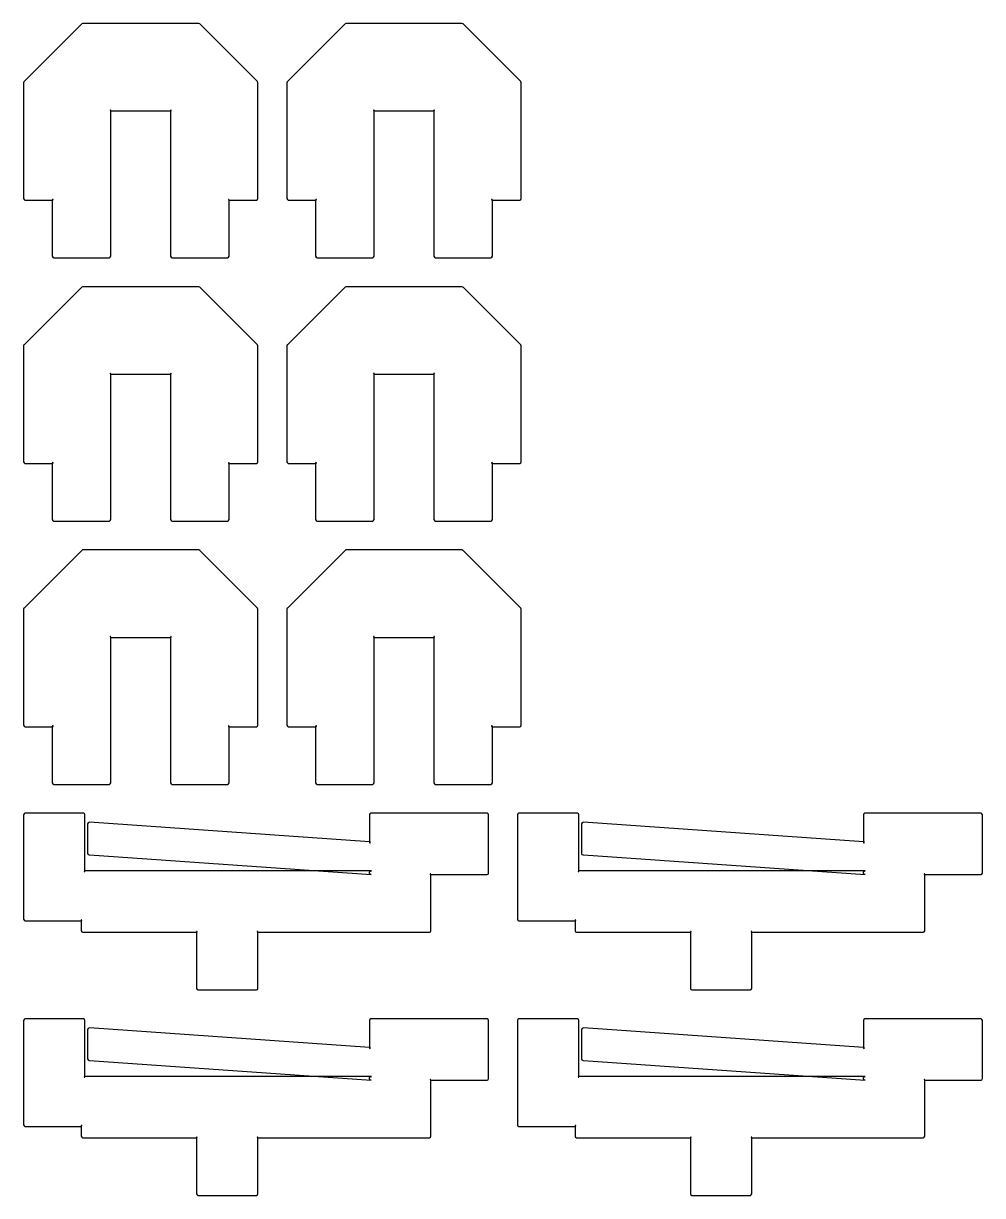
# Model space of a CAD drawing. Header units: millimetres. Extents: x -246 to 1649, y -181 to 287.
# Drawn here: x 1599 to 1648.9, y 21.7 to 82.7 of the extents above; entities that cross this region are included whole.
import ezdxf

# ---------------------------------------------------------------- set-up
doc = ezdxf.new("R2010")
doc.units = ezdxf.units.MM
doc.header["$MEASUREMENT"] = 0
doc.layers.add('mlk v1_0', color=7, linetype='Continuous')

msp = doc.modelspace()

# ---------------------------------------------------------------- linework, layer by layer
at = {"layer": 'mlk v1_0'}
for p, q in [((1602.03, 82.6714), (1599.03, 79.6713)), ((1602.08, 82.7003), (1602.03, 82.6766)), ((1602.03, 82.6766), (1602.03, 82.6714)), ((1602.1, 82.7003), (1602.08, 82.7003)), ((1608.1, 82.7003), (1602.1, 82.7003)), ((1608.12, 82.7003), (1608.1, 82.7003)), ((1608.17, 82.6766), (1608.12, 82.7003)), ((1608.17, 82.6714), (1608.17, 82.6766)), ((1611.17, 79.6713), (1608.17, 82.6714)), ((1615.73, 82.6714), (1612.73, 79.6713)), ((1615.78, 82.7003), (1615.73, 82.6766)), ((1615.73, 82.6766), (1615.73, 82.6714)), ((1615.8, 82.7003), (1615.78, 82.7003)), ((1621.8, 82.7003), (1615.8, 82.7003)), ((1621.81, 82.7003), (1621.8, 82.7003)), ((1621.86, 82.6766), (1621.81, 82.7003)), ((1621.87, 82.6714), (1621.86, 82.6766)), ((1624.87, 79.6713), (1621.87, 82.6714)), ((1599.02, 79.6671), (1599, 79.6177)), ((1599, 79.6177), (1599, 79.5997)), ((1599, 79.5997), (1599, 73.5997)), ((1599.03, 79.6713), (1599.02, 79.6671)), ((1611.17, 79.6671), (1611.17, 79.6713)), ((1611.2, 79.6177), (1611.17, 79.6671)), ((1611.2, 79.5997), (1611.2, 79.6177)), ((1611.2, 73.5997), (1611.2, 79.5997)), ((1612.72, 79.6671), (1612.7, 79.6177)), ((1612.7, 79.6177), (1612.7, 79.5997)), ((1612.7, 79.5997), (1612.7, 73.5997)), ((1612.73, 79.6713), (1612.72, 79.6671)), ((1624.88, 79.6671), (1624.87, 79.6713)), ((1624.9, 79.6177), (1624.88, 79.6671)), ((1624.9, 79.5997), (1624.9, 79.6177)), ((1624.9, 73.5997), (1624.9, 79.5997)), ((1603.53, 78.1925), (1603.51, 78.1886)), ((1603.51, 78.1886), (1603.51, 78.165)), ((1603.51, 78.165), (1603.54, 78.1498)), ((1603.55, 78.1611), (1603.53, 78.1925)), ((1603.54, 78.1498), (1603.55, 78.1498)), ((1603.55, 78.1498), (1603.55, 78.1611)), ((1603.55, 78.1498), (1606.65, 78.1498)), ((1603.55, 70.5997), (1603.55, 78.1498)), ((1606.66, 78.1925), (1606.65, 78.1611)), ((1606.65, 78.1611), (1606.65, 78.1498)), ((1606.65, 78.1498), (1606.65, 70.5997)), ((1606.65, 78.1498), (1606.66, 78.1498)), ((1606.69, 78.1886), (1606.66, 78.1925)), ((1606.66, 78.1498), (1606.69, 78.165)), ((1606.69, 78.165), (1606.69, 78.1886)), ((1617.24, 78.1925), (1617.21, 78.1886)), ((1617.21, 78.1886), (1617.21, 78.165)), ((1617.21, 78.165), (1617.24, 78.1498)), ((1617.25, 78.1611), (1617.24, 78.1925)), ((1617.24, 78.1498), (1617.25, 78.1498)), ((1617.25, 78.1498), (1617.25, 78.1611)), ((1617.25, 78.1498), (1620.35, 78.1498)), ((1617.25, 70.5997), (1617.25, 78.1498)), ((1620.36, 78.1925), (1620.35, 78.1611)), ((1620.35, 78.1611), (1620.35, 78.1498)), ((1620.35, 78.1498), (1620.35, 70.5997)), ((1620.35, 78.1498), (1620.36, 78.1498)), ((1620.39, 78.1886), (1620.36, 78.1925)), ((1620.36, 78.1498), (1620.39, 78.165)), ((1620.39, 78.165), (1620.39, 78.1886)), ((1599, 73.5997), (1599, 73.5831)), ((1599, 73.5831), (1599.03, 73.5295)), ((1599.03, 73.5295), (1599.08, 73.5005)), ((1599.08, 73.5005), (1599.1, 73.5005)), ((1599.1, 73.5005), (1600.5, 73.5005)), ((1600.51, 73.5432), (1600.5, 73.5115)), ((1600.5, 73.5115), (1600.5, 73.5005)), ((1600.5, 73.5005), (1600.51, 73.5005)), ((1600.5, 73.5005), (1600.5, 70.5997)), ((1600.54, 73.5376), (1600.51, 73.5432)), ((1600.51, 73.5005), (1600.54, 73.5157)), ((1600.54, 73.5157), (1600.54, 73.5376)), ((1609.69, 73.5432), (1609.66, 73.5376)), ((1609.66, 73.5376), (1609.66, 73.5157)), ((1609.66, 73.5157), (1609.69, 73.5005)), ((1609.7, 73.5115), (1609.69, 73.5432)), ((1609.69, 73.5005), (1609.7, 73.5005)), ((1609.7, 73.5005), (1609.7, 73.5115)), ((1609.7, 70.5997), (1609.7, 73.5005)), ((1609.7, 73.5005), (1611.1, 73.5005)), ((1611.1, 73.5005), (1611.12, 73.5005)), ((1611.12, 73.5005), (1611.17, 73.5295)), ((1611.17, 73.5295), (1611.2, 73.5831)), ((1611.2, 73.5831), (1611.2, 73.5997)), ((1612.7, 73.5997), (1612.7, 73.5831)), ((1612.7, 73.5831), (1612.73, 73.5295)), ((1612.73, 73.5295), (1612.78, 73.5005)), ((1612.78, 73.5005), (1612.8, 73.5005)), ((1612.8, 73.5005), (1614.2, 73.5005)), ((1614.21, 73.5432), (1614.2, 73.5115)), ((1614.2, 73.5115), (1614.2, 73.5005)), ((1614.2, 73.5005), (1614.2, 70.5997)), ((1614.2, 73.5005), (1614.21, 73.5005)), ((1614.24, 73.5376), (1614.21, 73.5432)), ((1614.21, 73.5005), (1614.24, 73.5157)), ((1614.24, 73.5157), (1614.24, 73.5376)), ((1623.38, 73.5432), (1623.36, 73.5376)), ((1623.36, 73.5376), (1623.36, 73.5157)), ((1623.36, 73.5157), (1623.39, 73.5005)), ((1623.4, 73.5115), (1623.38, 73.5432)), ((1623.39, 73.5005), (1623.4, 73.5005)), ((1623.4, 73.5005), (1623.4, 73.5115)), ((1623.4, 73.5005), (1624.8, 73.5005)), ((1623.4, 70.5997), (1623.4, 73.5005)), ((1624.8, 73.5005), (1624.82, 73.5005)), ((1624.82, 73.5005), (1624.87, 73.5295)), ((1624.87, 73.5295), (1624.9, 73.5831)), ((1624.9, 73.5831), (1624.9, 73.5997)), ((1600.5, 70.5997), (1600.5, 70.5831)), ((1600.5, 70.5831), (1600.53, 70.5294)), ((1600.53, 70.5294), (1600.58, 70.5005)), ((1600.58, 70.5005), (1600.6, 70.5005)), ((1600.6, 70.5005), (1603.45, 70.5005)), ((1603.45, 70.5005), (1603.47, 70.5005)), ((1603.47, 70.5005), (1603.52, 70.5294)), ((1603.52, 70.5294), (1603.55, 70.5831)), ((1603.55, 70.5831), (1603.55, 70.5997)), ((1606.65, 70.5997), (1606.65, 70.5831)), ((1606.65, 70.5831), (1606.68, 70.5294)), ((1606.68, 70.5294), (1606.73, 70.5005)), ((1606.73, 70.5005), (1606.75, 70.5005)), ((1606.75, 70.5005), (1609.6, 70.5005)), ((1609.6, 70.5005), (1609.62, 70.5005)), ((1609.62, 70.5005), (1609.67, 70.5294)), ((1609.67, 70.5294), (1609.7, 70.5831)), ((1609.7, 70.5831), (1609.7, 70.5997)), ((1614.2, 70.5997), (1614.2, 70.5831)), ((1614.2, 70.5831), (1614.23, 70.5294)), ((1614.23, 70.5294), (1614.28, 70.5005)), ((1614.28, 70.5005), (1614.3, 70.5005)), ((1614.3, 70.5005), (1617.15, 70.5005)), ((1617.15, 70.5005), (1617.17, 70.5005)), ((1617.17, 70.5005), (1617.22, 70.5294)), ((1617.22, 70.5294), (1617.25, 70.5831)), ((1617.25, 70.5831), (1617.25, 70.5997)), ((1620.35, 70.5997), (1620.35, 70.5831)), ((1620.35, 70.5831), (1620.38, 70.5294)), ((1620.38, 70.5294), (1620.43, 70.5005)), ((1620.43, 70.5005), (1620.45, 70.5005)), ((1620.45, 70.5005), (1623.3, 70.5005)), ((1623.3, 70.5005), (1623.32, 70.5005)), ((1623.32, 70.5005), (1623.37, 70.5294)), ((1623.37, 70.5294), (1623.4, 70.5831)), ((1623.4, 70.5831), (1623.4, 70.5997)), ((1602.03, 68.9709), (1599.03, 65.9709)), ((1602.08, 68.9998), (1602.03, 68.9762)), ((1602.03, 68.9762), (1602.03, 68.9709)), ((1602.1, 68.9998), (1602.08, 68.9998)), ((1608.1, 68.9998), (1602.1, 68.9998)), ((1608.12, 68.9998), (1608.1, 68.9998)), ((1608.17, 68.9762), (1608.12, 68.9998)), ((1608.17, 68.9709), (1608.17, 68.9762)), ((1611.17, 65.9709), (1608.17, 68.9709)), ((1615.73, 68.9709), (1612.73, 65.9709)), ((1615.78, 68.9998), (1615.73, 68.9762)), ((1615.73, 68.9762), (1615.73, 68.9709)), ((1615.8, 68.9998), (1615.78, 68.9998)), ((1621.8, 68.9998), (1615.8, 68.9998)), ((1621.81, 68.9998), (1621.8, 68.9998)), ((1621.86, 68.9762), (1621.81, 68.9998)), ((1621.87, 68.9709), (1621.86, 68.9762)), ((1624.87, 65.9709), (1621.87, 68.9709)), ((1599.02, 65.9666), (1599, 65.9172)), ((1599, 65.9172), (1599, 65.9007)), ((1599, 65.9007), (1599, 59.9006)), ((1599.03, 65.9709), (1599.02, 65.9666)), ((1611.17, 65.9666), (1611.17, 65.9709)), ((1611.2, 65.9183), (1611.17, 65.9666)), ((1611.2, 65.9007), (1611.2, 65.9183)), ((1611.2, 59.9006), (1611.2, 65.9007)), ((1612.72, 65.9666), (1612.7, 65.9172)), ((1612.7, 65.9172), (1612.7, 65.9007)), ((1612.7, 65.9007), (1612.7, 59.9006)), ((1612.73, 65.9709), (1612.72, 65.9666)), ((1624.88, 65.9666), (1624.87, 65.9709)), ((1624.9, 65.9183), (1624.88, 65.9666)), ((1624.9, 65.9007), (1624.9, 65.9183)), ((1624.9, 59.9006), (1624.9, 65.9007)), ((1603.53, 64.4924), (1603.51, 64.4881)), ((1603.51, 64.4881), (1603.51, 64.4645)), ((1603.51, 64.4645), (1603.54, 64.4493)), ((1603.55, 64.4606), (1603.53, 64.4924)), ((1603.54, 64.4493), (1603.55, 64.4493)), ((1603.55, 64.4493), (1603.55, 64.4606)), ((1603.55, 64.4493), (1606.65, 64.4493)), ((1603.55, 56.8992), (1603.55, 64.4493)), ((1606.66, 64.4924), (1606.65, 64.4606)), ((1606.65, 64.4606), (1606.65, 64.4493)), ((1606.65, 64.4493), (1606.65, 56.8992)), ((1606.65, 64.4493), (1606.66, 64.4493)), ((1606.69, 64.4881), (1606.66, 64.4924)), ((1606.66, 64.4493), (1606.69, 64.4645)), ((1606.69, 64.4645), (1606.69, 64.4881)), ((1617.24, 64.4924), (1617.21, 64.4881)), ((1617.21, 64.4881), (1617.21, 64.4645)), ((1617.21, 64.4645), (1617.24, 64.4493)), ((1617.25, 64.4606), (1617.24, 64.4924)), ((1617.24, 64.4493), (1617.25, 64.4493)), ((1617.25, 64.4493), (1617.25, 64.4606)), ((1617.25, 56.8992), (1617.25, 64.4493)), ((1617.25, 64.4493), (1620.35, 64.4493)), ((1620.36, 64.4924), (1620.35, 64.4606)), ((1620.35, 64.4606), (1620.35, 64.4493)), ((1620.35, 64.4493), (1620.35, 56.8992)), ((1620.35, 64.4493), (1620.36, 64.4493)), ((1620.39, 64.4881), (1620.36, 64.4924)), ((1620.36, 64.4493), (1620.39, 64.4645)), ((1620.39, 64.4645), (1620.39, 64.4881)), ((1599, 59.9006), (1599, 59.884)), ((1599, 59.884), (1599.03, 59.8304)), ((1599.03, 59.8304), (1599.08, 59.8001)), ((1599.08, 59.8001), (1599.1, 59.8001)), ((1599.1, 59.8001), (1600.5, 59.8001)), ((1600.51, 59.8428), (1600.5, 59.811)), ((1600.5, 59.811), (1600.5, 59.8001)), ((1600.5, 59.8001), (1600.51, 59.8001)), ((1600.5, 59.8001), (1600.5, 56.8992)), ((1600.54, 59.8385), (1600.51, 59.8428)), ((1600.51, 59.8001), (1600.54, 59.8152)), ((1600.54, 59.8152), (1600.54, 59.8385)), ((1609.69, 59.8428), (1609.66, 59.8385)), ((1609.66, 59.8385), (1609.66, 59.8152)), ((1609.66, 59.8152), (1609.69, 59.8001)), ((1609.7, 59.811), (1609.69, 59.8428)), ((1609.69, 59.8001), (1609.7, 59.8001)), ((1609.7, 59.8001), (1609.7, 59.811)), ((1609.7, 56.8992), (1609.7, 59.8001)), ((1609.7, 59.8001), (1611.1, 59.8001)), ((1611.1, 59.8001), (1611.12, 59.8001)), ((1611.12, 59.8001), (1611.17, 59.8304)), ((1611.17, 59.8304), (1611.2, 59.884)), ((1611.2, 59.884), (1611.2, 59.9006)), ((1612.7, 59.9006), (1612.7, 59.884)), ((1612.7, 59.884), (1612.73, 59.8304)), ((1612.73, 59.8304), (1612.78, 59.8001)), ((1612.78, 59.8001), (1612.8, 59.8001)), ((1612.8, 59.8001), (1614.2, 59.8001)), ((1614.21, 59.8428), (1614.2, 59.811)), ((1614.2, 59.811), (1614.2, 59.8001)), ((1614.2, 59.8001), (1614.21, 59.8001)), ((1614.2, 59.8001), (1614.2, 56.8992)), ((1614.24, 59.8385), (1614.21, 59.8428)), ((1614.21, 59.8001), (1614.24, 59.8152)), ((1614.24, 59.8152), (1614.24, 59.8385)), ((1623.38, 59.8428), (1623.36, 59.8385)), ((1623.36, 59.8385), (1623.36, 59.8152)), ((1623.36, 59.8152), (1623.39, 59.8001)), ((1623.4, 59.811), (1623.38, 59.8428)), ((1623.39, 59.8001), (1623.4, 59.8001)), ((1623.4, 59.8001), (1623.4, 59.811)), ((1623.4, 59.8001), (1624.8, 59.8001)), ((1623.4, 56.8992), (1623.4, 59.8001)), ((1624.8, 59.8001), (1624.82, 59.8001)), ((1624.82, 59.8001), (1624.87, 59.8304)), ((1624.87, 59.8304), (1624.9, 59.884)), ((1624.9, 59.884), (1624.9, 59.9006)), ((1600.5, 56.8992), (1600.5, 56.8826)), ((1600.5, 56.8826), (1600.53, 56.8304)), ((1600.53, 56.8304), (1600.58, 56.8)), ((1600.58, 56.8), (1600.6, 56.8)), ((1600.6, 56.8), (1603.45, 56.8)), ((1603.45, 56.8), (1603.47, 56.8)), ((1603.47, 56.8), (1603.52, 56.8304)), ((1603.52, 56.8304), (1603.55, 56.8826)), ((1603.55, 56.8826), (1603.55, 56.8992)), ((1606.65, 56.8992), (1606.65, 56.8826)), ((1606.65, 56.8826), (1606.68, 56.8304)), ((1606.68, 56.8304), (1606.73, 56.8)), ((1606.73, 56.8), (1606.75, 56.8)), ((1606.75, 56.8), (1609.6, 56.8)), ((1609.6, 56.8), (1609.62, 56.8)), ((1609.62, 56.8), (1609.67, 56.8304)), ((1609.67, 56.8304), (1609.7, 56.8826)), ((1609.7, 56.8826), (1609.7, 56.8992)), ((1614.2, 56.8992), (1614.2, 56.8826)), ((1614.2, 56.8826), (1614.23, 56.8304)), ((1614.23, 56.8304), (1614.28, 56.8)), ((1614.28, 56.8), (1614.3, 56.8)), ((1614.3, 56.8), (1617.15, 56.8)), ((1617.15, 56.8), (1617.17, 56.8)), ((1617.17, 56.8), (1617.22, 56.8304)), ((1617.22, 56.8304), (1617.25, 56.8826)), ((1617.25, 56.8826), (1617.25, 56.8992)), ((1620.35, 56.8992), (1620.35, 56.8826)), ((1620.35, 56.8826), (1620.38, 56.8304)), ((1620.38, 56.8304), (1620.43, 56.8)), ((1620.43, 56.8), (1620.45, 56.8)), ((1620.45, 56.8), (1623.3, 56.8)), ((1623.3, 56.8), (1623.32, 56.8)), ((1623.32, 56.8), (1623.37, 56.8304)), ((1623.37, 56.8304), (1623.4, 56.8826)), ((1623.4, 56.8826), (1623.4, 56.8992)), ((1602.03, 55.2704), (1599.03, 52.2704)), ((1602.08, 55.3007), (1602.03, 55.276)), ((1602.03, 55.276), (1602.03, 55.2704)), ((1602.1, 55.3007), (1602.08, 55.3007)), ((1608.1, 55.3007), (1602.1, 55.3007)), ((1608.12, 55.3007), (1608.1, 55.3007)), ((1608.17, 55.276), (1608.12, 55.3007)), ((1608.17, 55.2704), (1608.17, 55.276)), ((1611.17, 52.2704), (1608.17, 55.2704)), ((1615.73, 55.2704), (1612.73, 52.2704)), ((1615.78, 55.3007), (1615.73, 55.276)), ((1615.73, 55.276), (1615.73, 55.2704)), ((1615.8, 55.3007), (1615.78, 55.3007)), ((1621.8, 55.3007), (1615.8, 55.3007)), ((1621.81, 55.3007), (1621.8, 55.3007)), ((1621.86, 55.276), (1621.81, 55.3007)), ((1621.87, 55.2704), (1621.86, 55.276)), ((1624.87, 52.2704), (1621.87, 55.2704)), ((1599.02, 52.2661), (1599, 52.2168)), ((1599, 52.2168), (1599, 52.2002)), ((1599, 52.2002), (1599, 46.2001)), ((1599.03, 52.2704), (1599.02, 52.2661)), ((1611.17, 52.2661), (1611.17, 52.2704)), ((1611.2, 52.2182), (1611.17, 52.2661)), ((1611.2, 52.2002), (1611.2, 52.2182)), ((1611.2, 46.2001), (1611.2, 52.2002)), ((1612.72, 52.2661), (1612.7, 52.2168)), ((1612.7, 52.2168), (1612.7, 52.2002)), ((1612.7, 52.2002), (1612.7, 46.2001)), ((1612.73, 52.2704), (1612.72, 52.2661)), ((1624.88, 52.2661), (1624.87, 52.2704)), ((1624.9, 52.2182), (1624.88, 52.2661)), ((1624.9, 52.2002), (1624.9, 52.2182)), ((1624.9, 46.2001), (1624.9, 52.2002)), ((1603.53, 50.7929), (1603.51, 50.7877)), ((1603.51, 50.7877), (1603.51, 50.7654)), ((1603.51, 50.7654), (1603.54, 50.7503)), ((1603.55, 50.7615), (1603.53, 50.7929)), ((1603.54, 50.7503), (1603.55, 50.7503)), ((1603.55, 50.7503), (1603.55, 50.7615)), ((1603.55, 50.7503), (1606.65, 50.7503)), ((1603.55, 43.2001), (1603.55, 50.7503)), ((1606.66, 50.7929), (1606.65, 50.7615)), ((1606.65, 50.7615), (1606.65, 50.7503)), ((1606.65, 50.7503), (1606.66, 50.7503)), ((1606.65, 50.7503), (1606.65, 43.2001)), ((1606.69, 50.7877), (1606.66, 50.7929)), ((1606.66, 50.7503), (1606.69, 50.7654)), ((1606.69, 50.7654), (1606.69, 50.7877)), ((1617.24, 50.7929), (1617.21, 50.7877)), ((1617.21, 50.7877), (1617.21, 50.7654)), ((1617.21, 50.7654), (1617.24, 50.7503)), ((1617.25, 50.7615), (1617.24, 50.7929)), ((1617.24, 50.7503), (1617.25, 50.7503)), ((1617.25, 50.7503), (1617.25, 50.7615)), ((1617.25, 43.2001), (1617.25, 50.7503)), ((1617.25, 50.7503), (1620.35, 50.7503)), ((1620.36, 50.7929), (1620.35, 50.7615)), ((1620.35, 50.7615), (1620.35, 50.7503)), ((1620.35, 50.7503), (1620.36, 50.7503)), ((1620.35, 50.7503), (1620.35, 43.2001)), ((1620.39, 50.7877), (1620.36, 50.7929)), ((1620.36, 50.7503), (1620.39, 50.7654)), ((1620.39, 50.7654), (1620.39, 50.7877)), ((1599, 46.2001), (1599, 46.1836)), ((1599, 46.1836), (1599.03, 46.1299)), ((1599.03, 46.1299), (1599.08, 46.0996)), ((1599.08, 46.0996), (1599.1, 46.0996)), ((1599.1, 46.0996), (1600.5, 46.0996)), ((1600.51, 46.1423), (1600.5, 46.1105)), ((1600.5, 46.1105), (1600.5, 46.0996)), ((1600.5, 46.0996), (1600.51, 46.0996)), ((1600.5, 46.0996), (1600.5, 43.2001)), ((1600.54, 46.138), (1600.51, 46.1423)), ((1600.51, 46.0996), (1600.54, 46.1148)), ((1600.54, 46.1148), (1600.54, 46.138)), ((1609.69, 46.1423), (1609.66, 46.138)), ((1609.66, 46.138), (1609.66, 46.1148)), ((1609.66, 46.1148), (1609.69, 46.0996)), ((1609.7, 46.1105), (1609.69, 46.1423)), ((1609.69, 46.0996), (1609.7, 46.0996)), ((1609.7, 46.0996), (1609.7, 46.1105)), ((1609.7, 46.0996), (1611.1, 46.0996)), ((1609.7, 43.2001), (1609.7, 46.0996)), ((1611.1, 46.0996), (1611.12, 46.0996)), ((1611.12, 46.0996), (1611.17, 46.1299)), ((1611.17, 46.1299), (1611.2, 46.1836)), ((1611.2, 46.1836), (1611.2, 46.2001)), ((1612.7, 46.2001), (1612.7, 46.1836)), ((1612.7, 46.1836), (1612.73, 46.1299)), ((1612.73, 46.1299), (1612.78, 46.0996)), ((1612.78, 46.0996), (1612.8, 46.0996)), ((1612.8, 46.0996), (1614.2, 46.0996)), ((1614.21, 46.1423), (1614.2, 46.1105)), ((1614.2, 46.1105), (1614.2, 46.0996)), ((1614.2, 46.0996), (1614.2, 43.2001)), ((1614.2, 46.0996), (1614.21, 46.0996)), ((1614.24, 46.138), (1614.21, 46.1423)), ((1614.21, 46.0996), (1614.24, 46.1148)), ((1614.24, 46.1148), (1614.24, 46.138)), ((1623.38, 46.1423), (1623.36, 46.138)), ((1623.36, 46.138), (1623.36, 46.1148)), ((1623.36, 46.1148), (1623.39, 46.0996)), ((1623.4, 46.1105), (1623.38, 46.1423)), ((1623.39, 46.0996), (1623.4, 46.0996)), ((1623.4, 46.0996), (1623.4, 46.1105)), ((1623.4, 43.2001), (1623.4, 46.0996)), ((1623.4, 46.0996), (1624.8, 46.0996)), ((1624.8, 46.0996), (1624.82, 46.0996)), ((1624.82, 46.0996), (1624.87, 46.1299)), ((1624.87, 46.1299), (1624.9, 46.1836)), ((1624.9, 46.1836), (1624.9, 46.2001)), ((1600.5, 43.2001), (1600.5, 43.1835)), ((1600.5, 43.1835), (1600.53, 43.1299)), ((1600.53, 43.1299), (1600.58, 43.0996)), ((1600.58, 43.0996), (1600.6, 43.0996)), ((1600.6, 43.0996), (1603.45, 43.0996)), ((1603.45, 43.0996), (1603.47, 43.0996)), ((1603.47, 43.0996), (1603.52, 43.1299)), ((1603.52, 43.1299), (1603.55, 43.1835)), ((1603.55, 43.1835), (1603.55, 43.2001)), ((1606.65, 43.2001), (1606.65, 43.1835)), ((1606.65, 43.1835), (1606.68, 43.1299)), ((1606.68, 43.1299), (1606.73, 43.0996)), ((1606.73, 43.0996), (1606.75, 43.0996)), ((1606.75, 43.0996), (1609.6, 43.0996)), ((1609.6, 43.0996), (1609.62, 43.0996)), ((1609.62, 43.0996), (1609.67, 43.1299)), ((1609.67, 43.1299), (1609.7, 43.1835)), ((1609.7, 43.1835), (1609.7, 43.2001)), ((1614.2, 43.2001), (1614.2, 43.1835)), ((1614.2, 43.1835), (1614.23, 43.1299)), ((1614.23, 43.1299), (1614.28, 43.0996)), ((1614.28, 43.0996), (1614.3, 43.0996)), ((1614.3, 43.0996), (1617.15, 43.0996)), ((1617.15, 43.0996), (1617.17, 43.0996)), ((1617.17, 43.0996), (1617.22, 43.1299)), ((1617.22, 43.1299), (1617.25, 43.1835)), ((1617.25, 43.1835), (1617.25, 43.2001)), ((1620.35, 43.2001), (1620.35, 43.1835)), ((1620.35, 43.1835), (1620.38, 43.1299)), ((1620.38, 43.1299), (1620.43, 43.0996)), ((1620.43, 43.0996), (1620.45, 43.0996)), ((1620.45, 43.0996), (1623.3, 43.0996)), ((1623.3, 43.0996), (1623.32, 43.0996)), ((1623.32, 43.0996), (1623.37, 43.1299)), ((1623.37, 43.1299), (1623.4, 43.1835)), ((1623.4, 43.1835), (1623.4, 43.2001)), ((1599.03, 41.5713), (1599, 41.5177)), ((1599, 41.5177), (1599, 41.4997)), ((1599, 41.4997), (1599, 36.1005)), ((1599.08, 41.6003), (1599.03, 41.5713)), ((1599.1, 41.6003), (1599.08, 41.6003)), ((1602.1, 41.6003), (1599.1, 41.6003)), ((1602.12, 41.6003), (1602.1, 41.6003)), ((1602.17, 41.5713), (1602.12, 41.6003)), ((1602.2, 41.5177), (1602.17, 41.5713)), ((1602.2, 41.4997), (1602.2, 41.5177)), ((1602.2, 38.6002), (1602.2, 41.4997)), ((1617.03, 41.5713), (1617, 41.5177)), ((1617, 41.5177), (1617, 41.4997)), ((1617, 41.4997), (1617, 40.1077)), ((1617.08, 41.6003), (1617.03, 41.5713)), ((1617.1, 41.6003), (1617.08, 41.6003)), ((1623.1, 41.6003), (1617.1, 41.6003)), ((1623.12, 41.6003), (1623.1, 41.6003)), ((1623.17, 41.5713), (1623.12, 41.6003)), ((1623.2, 41.5177), (1623.17, 41.5713)), ((1623.2, 41.4997), (1623.2, 41.5177)), ((1623.2, 38.4997), (1623.2, 41.4997)), ((1624.73, 41.5713), (1624.7, 41.5177)), ((1624.7, 41.5177), (1624.7, 41.4997)), ((1624.7, 41.4997), (1624.7, 36.1005)), ((1624.78, 41.6003), (1624.73, 41.5713)), ((1624.8, 41.6003), (1624.78, 41.6003)), ((1627.8, 41.6003), (1624.8, 41.6003)), ((1627.82, 41.6003), (1627.8, 41.6003)), ((1627.87, 41.5713), (1627.82, 41.6003)), ((1627.9, 41.5177), (1627.87, 41.5713)), ((1627.9, 41.4997), (1627.9, 41.5177)), ((1627.9, 38.6002), (1627.9, 41.4997)), ((1642.73, 41.5713), (1642.7, 41.5177)), ((1642.7, 41.5177), (1642.7, 41.4997)), ((1642.7, 41.4997), (1642.7, 40.1077)), ((1642.78, 41.6003), (1642.73, 41.5713)), ((1642.8, 41.6003), (1642.78, 41.6003)), ((1648.8, 41.6003), (1642.8, 41.6003)), ((1648.82, 41.6003), (1648.8, 41.6003)), ((1648.87, 41.5713), (1648.82, 41.6003)), ((1648.9, 41.5177), (1648.87, 41.5713)), ((1648.9, 41.4997), (1648.9, 41.5177)), ((1648.9, 38.4997), (1648.9, 41.4997)), ((1602.37, 41.0986), (1602.33, 41.045)), ((1602.33, 41.045), (1602.33, 41.0256)), ((1602.33, 41.0256), (1602.33, 39.5249)), ((1602.43, 41.1261), (1602.37, 41.0986)), ((1602.44, 41.1247), (1602.43, 41.1261)), ((1617, 40.1077), (1602.44, 41.1247)), ((1628.07, 41.0986), (1628.04, 41.045)), ((1628.04, 41.045), (1628.04, 41.0256)), ((1628.04, 41.0256), (1628.04, 39.5249)), ((1628.13, 41.1261), (1628.07, 41.0986)), ((1628.14, 41.1247), (1628.13, 41.1261)), ((1642.7, 40.1077), (1628.14, 41.1247)), ((1617.01, 40.1077), (1617, 40.1077)), ((1617, 40.1077), (1617, 40.0967)), ((1617, 40.0967), (1617.01, 40.0625)), ((1617.05, 40.09), (1617.01, 40.1077)), ((1617.01, 40.0625), (1617.04, 40.065)), ((1617.04, 40.065), (1617.05, 40.09)), ((1642.7, 40.1077), (1642.7, 40.0967)), ((1642.71, 40.1077), (1642.7, 40.1077)), ((1642.7, 40.0967), (1642.71, 40.0625)), ((1642.75, 40.09), (1642.71, 40.1077)), ((1642.71, 40.0625), (1642.74, 40.065)), ((1642.74, 40.065), (1642.75, 40.09)), ((1602.33, 39.5249), (1602.33, 39.5083)), ((1602.33, 39.5083), (1602.36, 39.4575)), ((1602.36, 39.4575), (1602.42, 39.4272)), ((1602.42, 39.4272), (1602.43, 39.4257)), ((1602.43, 39.4257), (1617.09, 38.4006)), ((1628.04, 39.5249), (1628.04, 39.5083)), ((1628.04, 39.5083), (1628.06, 39.4575)), ((1628.06, 39.4575), (1628.12, 39.4272)), ((1628.12, 39.4272), (1628.13, 39.4257)), ((1628.13, 39.4257), (1642.79, 38.4006)), ((1602.19, 38.6002), (1602.16, 38.5865)), ((1602.16, 38.5865), (1602.16, 38.5632)), ((1602.16, 38.5632), (1602.19, 38.559)), ((1602.2, 38.6002), (1602.19, 38.6002)), ((1602.19, 38.559), (1602.2, 38.5907)), ((1617.1, 38.6002), (1602.2, 38.6002)), ((1602.2, 38.5907), (1602.2, 38.6002)), ((1617, 38.53), (1617.01, 38.5339)), ((1617, 38.4789), (1617, 38.53)), ((1617, 38.4736), (1617, 38.4789)), ((1617.01, 38.4694), (1617, 38.4736)), ((1617.01, 38.5396), (1617.04, 38.578)), ((1617.01, 38.5339), (1617.01, 38.5396)), ((1617.03, 38.4267), (1617.01, 38.4694)), ((1617.04, 38.5808), (1617.05, 38.5851)), ((1617.04, 38.578), (1617.04, 38.5808)), ((1617.05, 38.5851), (1617.09, 38.6002)), ((1617.09, 38.6002), (1617.1, 38.6002)), ((1620.18, 38.4433), (1620.16, 38.4376)), ((1620.16, 38.4376), (1620.16, 38.4157)), ((1620.2, 38.4115), (1620.18, 38.4433)), ((1623.17, 38.4295), (1623.2, 38.4831)), ((1623.2, 38.4831), (1623.2, 38.4997)), ((1627.89, 38.6002), (1627.86, 38.5865)), ((1627.86, 38.5865), (1627.86, 38.5632)), ((1627.86, 38.5632), (1627.89, 38.559)), ((1627.9, 38.6002), (1627.89, 38.6002)), ((1627.89, 38.559), (1627.9, 38.5907)), ((1642.8, 38.6002), (1627.9, 38.6002)), ((1627.9, 38.5907), (1627.9, 38.6002)), ((1642.7, 38.53), (1642.71, 38.5339)), ((1642.7, 38.4789), (1642.7, 38.53)), ((1642.7, 38.4736), (1642.7, 38.4789)), ((1642.71, 38.4694), (1642.7, 38.4736)), ((1642.71, 38.5396), (1642.74, 38.578)), ((1642.71, 38.5339), (1642.71, 38.5396)), ((1642.73, 38.4267), (1642.71, 38.4694)), ((1642.74, 38.5808), (1642.75, 38.5851)), ((1642.74, 38.578), (1642.74, 38.5808)), ((1642.75, 38.5851), (1642.79, 38.6002)), ((1642.79, 38.6002), (1642.8, 38.6002)), ((1645.88, 38.4433), (1645.86, 38.4376)), ((1645.86, 38.4376), (1645.86, 38.4157)), ((1645.9, 38.4115), (1645.88, 38.4433)), ((1648.87, 38.4295), (1648.9, 38.4831)), ((1648.9, 38.4831), (1648.9, 38.4997)), ((1617.04, 38.4224), (1617.03, 38.4267)), ((1617.04, 38.4196), (1617.04, 38.4224)), ((1617.09, 38.4016), (1617.04, 38.4196)), ((1617.09, 38.4006), (1617.09, 38.4016)), ((1620.16, 38.4157), (1620.19, 38.4006)), ((1620.19, 38.4006), (1620.2, 38.4006)), ((1620.2, 38.4006), (1620.2, 38.4115)), ((1620.2, 38.4006), (1623.1, 38.4006)), ((1620.2, 35.4997), (1620.2, 38.4006)), ((1623.1, 38.4006), (1623.12, 38.4006)), ((1623.12, 38.4006), (1623.17, 38.4295)), ((1642.74, 38.4224), (1642.73, 38.4267)), ((1642.74, 38.4196), (1642.74, 38.4224)), ((1642.79, 38.4016), (1642.74, 38.4196)), ((1642.79, 38.4006), (1642.79, 38.4016)), ((1645.86, 38.4157), (1645.89, 38.4006)), ((1645.89, 38.4006), (1645.9, 38.4006)), ((1645.9, 38.4006), (1645.9, 38.4115)), ((1645.9, 38.4006), (1648.8, 38.4006)), ((1645.9, 35.4997), (1645.9, 38.4006)), ((1648.8, 38.4006), (1648.82, 38.4006)), ((1648.82, 38.4006), (1648.87, 38.4295)), ((1599, 36.1005), (1599, 36.0839)), ((1599, 36.0839), (1599.03, 36.0303)), ((1599.03, 36.0303), (1599.08, 35.9999)), ((1599.08, 35.9999), (1599.1, 35.9999)), ((1599.1, 35.9999), (1602, 35.9999)), ((1602.01, 36.0426), (1602, 36.0109)), ((1602, 36.0109), (1602, 35.9999)), ((1602, 35.9999), (1602, 35.4997)), ((1602, 35.9999), (1602.01, 35.9999)), ((1602.04, 36.0384), (1602.01, 36.0426)), ((1602.01, 35.9999), (1602.04, 36.0151)), ((1602.04, 36.0151), (1602.04, 36.0384)), ((1624.7, 36.1005), (1624.7, 36.0839)), ((1624.7, 36.0839), (1624.73, 36.0303)), ((1624.73, 36.0303), (1624.78, 35.9999)), ((1624.78, 35.9999), (1624.8, 35.9999)), ((1624.8, 35.9999), (1627.7, 35.9999)), ((1627.71, 36.0426), (1627.7, 36.0109)), ((1627.7, 36.0109), (1627.7, 35.9999)), ((1627.7, 35.9999), (1627.71, 35.9999)), ((1627.7, 35.9999), (1627.7, 35.4997)), ((1627.74, 36.0384), (1627.71, 36.0426)), ((1627.71, 35.9999), (1627.74, 36.0151)), ((1627.74, 36.0151), (1627.74, 36.0384)), ((1602, 35.4997), (1602, 35.4831)), ((1602, 35.4831), (1602.03, 35.4295)), ((1602.03, 35.4295), (1602.08, 35.4005)), ((1602.08, 35.4005), (1602.1, 35.4005)), ((1602.1, 35.4005), (1608, 35.4005)), ((1608.01, 35.4432), (1608, 35.4115)), ((1608, 35.4115), (1608, 35.4005)), ((1608, 35.4005), (1608.01, 35.4005)), ((1608, 35.4005), (1608, 32.4997)), ((1608.04, 35.4376), (1608.01, 35.4432)), ((1608.01, 35.4005), (1608.04, 35.4157)), ((1608.04, 35.4157), (1608.04, 35.4376)), ((1611.19, 35.4432), (1611.16, 35.4376)), ((1611.16, 35.4376), (1611.16, 35.4157)), ((1611.16, 35.4157), (1611.19, 35.4005)), ((1611.2, 35.4115), (1611.19, 35.4432)), ((1611.19, 35.4005), (1611.2, 35.4005)), ((1611.2, 35.4005), (1611.2, 35.4115)), ((1611.2, 32.4997), (1611.2, 35.4005)), ((1611.2, 35.4005), (1620.1, 35.4005)), ((1620.1, 35.4005), (1620.12, 35.4005)), ((1620.12, 35.4005), (1620.17, 35.4295)), ((1620.17, 35.4295), (1620.2, 35.4831)), ((1620.2, 35.4831), (1620.2, 35.4997)), ((1627.7, 35.4997), (1627.7, 35.4831)), ((1627.7, 35.4831), (1627.73, 35.4295)), ((1627.73, 35.4295), (1627.78, 35.4005)), ((1627.78, 35.4005), (1627.8, 35.4005)), ((1627.8, 35.4005), (1633.7, 35.4005)), ((1633.71, 35.4432), (1633.7, 35.4115)), ((1633.7, 35.4115), (1633.7, 35.4005)), ((1633.7, 35.4005), (1633.71, 35.4005)), ((1633.7, 35.4005), (1633.7, 32.4997)), ((1633.74, 35.4376), (1633.71, 35.4432)), ((1633.71, 35.4005), (1633.74, 35.4157)), ((1633.74, 35.4157), (1633.74, 35.4376)), ((1636.89, 35.4432), (1636.86, 35.4376)), ((1636.86, 35.4376), (1636.86, 35.4157)), ((1636.86, 35.4157), (1636.89, 35.4005)), ((1636.9, 35.4115), (1636.89, 35.4432)), ((1636.89, 35.4005), (1636.9, 35.4005)), ((1636.9, 35.4005), (1636.9, 35.4115)), ((1636.9, 32.4997), (1636.9, 35.4005)), ((1636.9, 35.4005), (1645.8, 35.4005)), ((1645.8, 35.4005), (1645.82, 35.4005)), ((1645.82, 35.4005), (1645.87, 35.4295)), ((1645.87, 35.4295), (1645.9, 35.4831)), ((1645.9, 35.4831), (1645.9, 35.4997)), ((1608, 32.4997), (1608, 32.4831)), ((1608, 32.4831), (1608.03, 32.4294)), ((1608.03, 32.4294), (1608.08, 32.4005)), ((1608.08, 32.4005), (1608.1, 32.4005)), ((1608.1, 32.4005), (1611.1, 32.4005)), ((1611.1, 32.4005), (1611.12, 32.4005)), ((1611.12, 32.4005), (1611.17, 32.4294)), ((1611.17, 32.4294), (1611.2, 32.4831)), ((1611.2, 32.4831), (1611.2, 32.4997)), ((1633.7, 32.4997), (1633.7, 32.4831)), ((1633.7, 32.4831), (1633.73, 32.4294)), ((1633.73, 32.4294), (1633.78, 32.4005)), ((1633.78, 32.4005), (1633.8, 32.4005)), ((1633.8, 32.4005), (1636.8, 32.4005)), ((1636.8, 32.4005), (1636.82, 32.4005)), ((1636.82, 32.4005), (1636.87, 32.4294)), ((1636.87, 32.4294), (1636.9, 32.4831)), ((1636.9, 32.4831), (1636.9, 32.4997)), ((1599.03, 30.8708), (1599, 30.8185)), ((1599, 30.8185), (1599, 30.8005)), ((1599, 30.8005), (1599, 25.4)), ((1599.08, 30.8997), (1599.03, 30.8708)), ((1599.1, 30.8997), (1599.08, 30.8997)), ((1602.1, 30.8997), (1599.1, 30.8997)), ((1602.12, 30.8997), (1602.1, 30.8997)), ((1602.17, 30.8708), (1602.12, 30.8997)), ((1602.2, 30.8185), (1602.17, 30.8708)), ((1602.2, 30.8005), (1602.2, 30.8185)), ((1602.2, 27.8997), (1602.2, 30.8005)), ((1617.03, 30.8708), (1617, 30.8185)), ((1617, 30.8185), (1617, 30.8005)), ((1617, 30.8005), (1617, 29.4073)), ((1617.08, 30.8997), (1617.03, 30.8708)), ((1617.1, 30.8997), (1617.08, 30.8997)), ((1623.1, 30.8997), (1617.1, 30.8997)), ((1623.12, 30.8997), (1623.1, 30.8997)), ((1623.17, 30.8708), (1623.12, 30.8997)), ((1623.2, 30.8185), (1623.17, 30.8708)), ((1623.2, 30.8005), (1623.2, 30.8185)), ((1623.2, 27.8005), (1623.2, 30.8005)), ((1624.73, 30.8708), (1624.7, 30.8185)), ((1624.7, 30.8185), (1624.7, 30.8005)), ((1624.7, 30.8005), (1624.7, 25.4)), ((1624.78, 30.8997), (1624.73, 30.8708)), ((1624.8, 30.8997), (1624.78, 30.8997)), ((1627.8, 30.8997), (1624.8, 30.8997)), ((1627.82, 30.8997), (1627.8, 30.8997)), ((1627.87, 30.8708), (1627.82, 30.8997)), ((1627.9, 30.8185), (1627.87, 30.8708)), ((1627.9, 30.8005), (1627.9, 30.8185)), ((1627.9, 27.8997), (1627.9, 30.8005)), ((1642.73, 30.8708), (1642.7, 30.8185)), ((1642.7, 30.8185), (1642.7, 30.8005)), ((1642.7, 30.8005), (1642.7, 29.4073)), ((1642.78, 30.8997), (1642.73, 30.8708)), ((1642.8, 30.8997), (1642.78, 30.8997)), ((1648.8, 30.8997), (1642.8, 30.8997)), ((1648.82, 30.8997), (1648.8, 30.8997)), ((1648.87, 30.8708), (1648.82, 30.8997)), ((1648.9, 30.8185), (1648.87, 30.8708)), ((1648.9, 30.8005), (1648.9, 30.8185)), ((1648.9, 27.8005), (1648.9, 30.8005)), ((1602.37, 30.3995), (1602.33, 30.3444)), ((1602.33, 30.3444), (1602.33, 30.3251)), ((1602.33, 30.3251), (1602.33, 28.8258)), ((1602.43, 30.4271), (1602.37, 30.3995)), ((1602.44, 30.4257), (1602.43, 30.4271)), ((1617, 29.4073), (1602.44, 30.4257)), ((1628.07, 30.3995), (1628.04, 30.3444)), ((1628.04, 30.3444), (1628.04, 30.3251)), ((1628.04, 30.3251), (1628.04, 28.8258)), ((1628.13, 30.4271), (1628.07, 30.3995)), ((1628.14, 30.4257), (1628.13, 30.4271)), ((1642.7, 29.4073), (1628.14, 30.4257)), ((1617, 29.4073), (1617, 29.3963)), ((1617.01, 29.4073), (1617, 29.4073)), ((1617, 29.3963), (1617.01, 29.3619)), ((1617.05, 29.3894), (1617.01, 29.4073)), ((1617.01, 29.3619), (1617.04, 29.3646)), ((1617.04, 29.3646), (1617.05, 29.3894)), ((1642.7, 29.4073), (1642.7, 29.3963)), ((1642.71, 29.4073), (1642.7, 29.4073)), ((1642.7, 29.3963), (1642.71, 29.3619)), ((1642.75, 29.3894), (1642.71, 29.4073)), ((1642.71, 29.3619), (1642.74, 29.3646)), ((1642.74, 29.3646), (1642.75, 29.3894)), ((1602.33, 28.8258), (1602.33, 28.8093)), ((1602.33, 28.8093), (1602.36, 28.7583)), ((1602.36, 28.7583), (1602.42, 28.7266)), ((1602.42, 28.7266), (1602.43, 28.7252)), ((1602.43, 28.7252), (1617.09, 27.6999)), ((1628.04, 28.8258), (1628.04, 28.8093)), ((1628.04, 28.8093), (1628.06, 28.7583)), ((1628.06, 28.7583), (1628.12, 28.7266)), ((1628.12, 28.7266), (1628.13, 28.7252)), ((1628.13, 28.7252), (1642.79, 27.6999)), ((1602.19, 27.8997), (1602.16, 27.886)), ((1602.16, 27.886), (1602.16, 27.8626)), ((1602.16, 27.8626), (1602.19, 27.8584)), ((1602.2, 27.8997), (1602.19, 27.8997)), ((1602.19, 27.8584), (1602.2, 27.8901)), ((1617.1, 27.8997), (1602.2, 27.8997)), ((1602.2, 27.8901), (1602.2, 27.8997)), ((1617, 27.8295), (1617.01, 27.8336)), ((1617, 27.7785), (1617, 27.8295)), ((1617, 27.773), (1617, 27.7785)), ((1617.01, 27.7688), (1617, 27.773)), ((1617.01, 27.8391), (1617.04, 27.8791)), ((1617.01, 27.8336), (1617.01, 27.8391)), ((1617.03, 27.7261), (1617.01, 27.7688)), ((1617.04, 27.722), (1617.03, 27.7261)), ((1617.04, 27.8819), (1617.05, 27.886)), ((1617.04, 27.8791), (1617.04, 27.8819)), ((1617.04, 27.7192), (1617.04, 27.722)), ((1617.09, 27.7013), (1617.04, 27.7192)), ((1617.05, 27.886), (1617.09, 27.8997)), ((1617.09, 27.8997), (1617.1, 27.8997)), ((1617.09, 27.6999), (1617.09, 27.7013)), ((1620.18, 27.7427), (1620.16, 27.7385)), ((1620.16, 27.7385), (1620.16, 27.7151)), ((1620.16, 27.7151), (1620.19, 27.6999)), ((1620.2, 27.711), (1620.18, 27.7427)), ((1620.19, 27.6999), (1620.2, 27.6999)), ((1620.2, 27.6999), (1620.2, 27.711)), ((1620.2, 27.6999), (1623.1, 27.6999)), ((1620.2, 24.8006), (1620.2, 27.6999)), ((1623.1, 27.6999), (1623.12, 27.6999)), ((1623.12, 27.6999), (1623.17, 27.7303)), ((1623.17, 27.7303), (1623.2, 27.784)), ((1623.2, 27.784), (1623.2, 27.8005)), ((1627.89, 27.8997), (1627.86, 27.886)), ((1627.86, 27.886), (1627.86, 27.8626)), ((1627.86, 27.8626), (1627.89, 27.8584)), ((1627.9, 27.8997), (1627.89, 27.8997)), ((1627.89, 27.8584), (1627.9, 27.8901)), ((1627.9, 27.8901), (1627.9, 27.8997)), ((1642.8, 27.8997), (1627.9, 27.8997)), ((1642.7, 27.8295), (1642.71, 27.8336)), ((1642.7, 27.7785), (1642.7, 27.8295)), ((1642.7, 27.773), (1642.7, 27.7785)), ((1642.71, 27.7688), (1642.7, 27.773)), ((1642.71, 27.8391), (1642.74, 27.8791)), ((1642.71, 27.8336), (1642.71, 27.8391)), ((1642.73, 27.7261), (1642.71, 27.7688)), ((1642.74, 27.722), (1642.73, 27.7261)), ((1642.74, 27.8819), (1642.75, 27.886)), ((1642.74, 27.8791), (1642.74, 27.8819)), ((1642.74, 27.7192), (1642.74, 27.722)), ((1642.79, 27.7013), (1642.74, 27.7192)), ((1642.75, 27.886), (1642.79, 27.8997)), ((1642.79, 27.8997), (1642.8, 27.8997)), ((1642.79, 27.6999), (1642.79, 27.7013)), ((1645.88, 27.7427), (1645.86, 27.7385)), ((1645.86, 27.7385), (1645.86, 27.7151)), ((1645.86, 27.7151), (1645.89, 27.6999)), ((1645.9, 27.711), (1645.88, 27.7427)), ((1645.89, 27.6999), (1645.9, 27.6999)), ((1645.9, 27.6999), (1645.9, 27.711)), ((1645.9, 24.8006), (1645.9, 27.6999)), ((1645.9, 27.6999), (1648.8, 27.6999)), ((1648.8, 27.6999), (1648.82, 27.6999)), ((1648.82, 27.6999), (1648.87, 27.7303)), ((1648.87, 27.7303), (1648.9, 27.784)), ((1648.9, 27.784), (1648.9, 27.8005)), ((1599, 25.4), (1599, 25.3835)), ((1599, 25.3835), (1599.03, 25.3297)), ((1599.03, 25.3297), (1599.08, 25.3008)), ((1599.08, 25.3008), (1599.1, 25.3008)), ((1599.1, 25.3008), (1602, 25.3008)), ((1602.01, 25.3435), (1602, 25.3118)), ((1602, 25.3118), (1602, 25.3008)), ((1602, 25.3008), (1602.01, 25.3008)), ((1602, 25.3008), (1602, 24.8006)), ((1602.04, 25.338), (1602.01, 25.3435)), ((1602.01, 25.3008), (1602.04, 25.3159)), ((1602.04, 25.3159), (1602.04, 25.338)), ((1624.7, 25.4), (1624.7, 25.3835)), ((1624.7, 25.3835), (1624.73, 25.3297)), ((1624.73, 25.3297), (1624.78, 25.3008)), ((1624.78, 25.3008), (1624.8, 25.3008)), ((1624.8, 25.3008), (1627.7, 25.3008)), ((1627.71, 25.3435), (1627.7, 25.3118)), ((1627.7, 25.3118), (1627.7, 25.3008)), ((1627.7, 25.3008), (1627.7, 24.8006)), ((1627.7, 25.3008), (1627.71, 25.3008)), ((1627.74, 25.338), (1627.71, 25.3435)), ((1627.71, 25.3008), (1627.74, 25.3159)), ((1627.74, 25.3159), (1627.74, 25.338)), ((1602, 24.8006), (1602, 24.784)), ((1602, 24.784), (1602.03, 24.7303)), ((1602.03, 24.7303), (1602.08, 24.6999)), ((1602.08, 24.6999), (1602.1, 24.6999)), ((1602.1, 24.6999), (1608, 24.6999)), ((1608.01, 24.7427), (1608, 24.711)), ((1608, 24.711), (1608, 24.6999)), ((1608, 24.6999), (1608, 21.8006)), ((1608, 24.6999), (1608.01, 24.6999)), ((1608.04, 24.7385), (1608.01, 24.7427)), ((1608.01, 24.6999), (1608.04, 24.7151)), ((1608.04, 24.7151), (1608.04, 24.7385)), ((1611.19, 24.7427), (1611.16, 24.7385)), ((1611.16, 24.7385), (1611.16, 24.7151)), ((1611.16, 24.7151), (1611.19, 24.6999)), ((1611.2, 24.711), (1611.19, 24.7427)), ((1611.19, 24.6999), (1611.2, 24.6999)), ((1611.2, 24.6999), (1611.2, 24.711)), ((1611.2, 24.6999), (1620.1, 24.6999)), ((1611.2, 21.8006), (1611.2, 24.6999)), ((1620.1, 24.6999), (1620.12, 24.6999)), ((1620.12, 24.6999), (1620.17, 24.7303)), ((1620.17, 24.7303), (1620.2, 24.784)), ((1620.2, 24.784), (1620.2, 24.8006)), ((1627.7, 24.8006), (1627.7, 24.784)), ((1627.7, 24.784), (1627.73, 24.7303)), ((1627.73, 24.7303), (1627.78, 24.6999)), ((1627.78, 24.6999), (1627.8, 24.6999)), ((1627.8, 24.6999), (1633.7, 24.6999)), ((1633.71, 24.7427), (1633.7, 24.711)), ((1633.7, 24.711), (1633.7, 24.6999)), ((1633.7, 24.6999), (1633.7, 21.8006)), ((1633.7, 24.6999), (1633.71, 24.6999)), ((1633.74, 24.7385), (1633.71, 24.7427)), ((1633.71, 24.6999), (1633.74, 24.7151)), ((1633.74, 24.7151), (1633.74, 24.7385)), ((1636.89, 24.7427), (1636.86, 24.7385)), ((1636.86, 24.7385), (1636.86, 24.7151)), ((1636.86, 24.7151), (1636.89, 24.6999)), ((1636.9, 24.711), (1636.89, 24.7427)), ((1636.89, 24.6999), (1636.9, 24.6999)), ((1636.9, 24.6999), (1636.9, 24.711)), ((1636.9, 21.8006), (1636.9, 24.6999)), ((1636.9, 24.6999), (1645.8, 24.6999)), ((1645.8, 24.6999), (1645.82, 24.6999)), ((1645.82, 24.6999), (1645.87, 24.7303)), ((1645.87, 24.7303), (1645.9, 24.784)), ((1645.9, 24.784), (1645.9, 24.8006)), ((1608, 21.8006), (1608, 21.784)), ((1608, 21.784), (1608.03, 21.7303)), ((1608.03, 21.7303), (1608.08, 21.7)), ((1608.08, 21.7), (1608.1, 21.7)), ((1608.1, 21.7), (1611.1, 21.7)), ((1611.1, 21.7), (1611.12, 21.7)), ((1611.12, 21.7), (1611.17, 21.7303)), ((1611.17, 21.7303), (1611.2, 21.784)), ((1611.2, 21.784), (1611.2, 21.8006)), ((1633.7, 21.8006), (1633.7, 21.784)), ((1633.7, 21.784), (1633.73, 21.7303)), ((1633.73, 21.7303), (1633.78, 21.7)), ((1633.78, 21.7), (1633.8, 21.7)), ((1633.8, 21.7), (1636.8, 21.7)), ((1636.8, 21.7), (1636.82, 21.7)), ((1636.82, 21.7), (1636.87, 21.7303)), ((1636.87, 21.7303), (1636.9, 21.784)), ((1636.9, 21.784), (1636.9, 21.8006))]:
    msp.add_line(p, q, dxfattribs=at)

doc.saveas('drawing.dxf')
